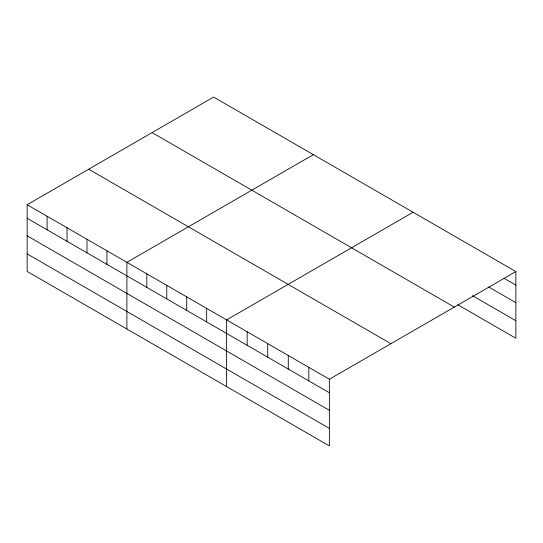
<?xml version="1.0" encoding="UTF-8"?>
<svg xmlns="http://www.w3.org/2000/svg" width="543" height="543" viewBox="0 0 543 543"><rect width="100%" height="100%" fill="white"/><g stroke="black" fill="none" stroke-linecap="round" stroke-linejoin="round"><path stroke-width="0.81" d="M329.377 410.311L329.377 379.231L27.15 204.738L27.15 271.432L329.377 445.918L329.377 410.311L27.15 235.825M457.864 304.786L515.85 338.262L515.85 271.568L213.623 97.082L27.15 204.738M313.359 154.66L126.886 262.323L126.886 329.01M413.094 212.245L226.621 319.902L226.621 386.596M329.377 379.231L515.85 271.568M504.108 278.335L515.85 285.116M488.693 286.976L515.85 302.655M472.546 295.718L515.85 320.723M152.088 132.607L454.315 307.1M88.685 169.212L390.912 343.699M27.15 218.286L329.377 392.772M27.15 253.893L329.377 428.379M308.824 367.367L308.824 380.908M288.272 355.495L288.272 369.043M267.726 343.631L267.726 357.179M247.174 331.766L247.174 345.314M206.673 308.383L206.673 321.931M186.724 296.872L186.724 310.413M166.776 285.353L166.776 298.901M146.834 273.835L146.834 287.383M106.937 250.805L106.937 264.353M86.989 239.287L86.989 252.834M67.047 227.775L67.047 241.316M47.098 216.257L47.098 229.798"/></g></svg>
